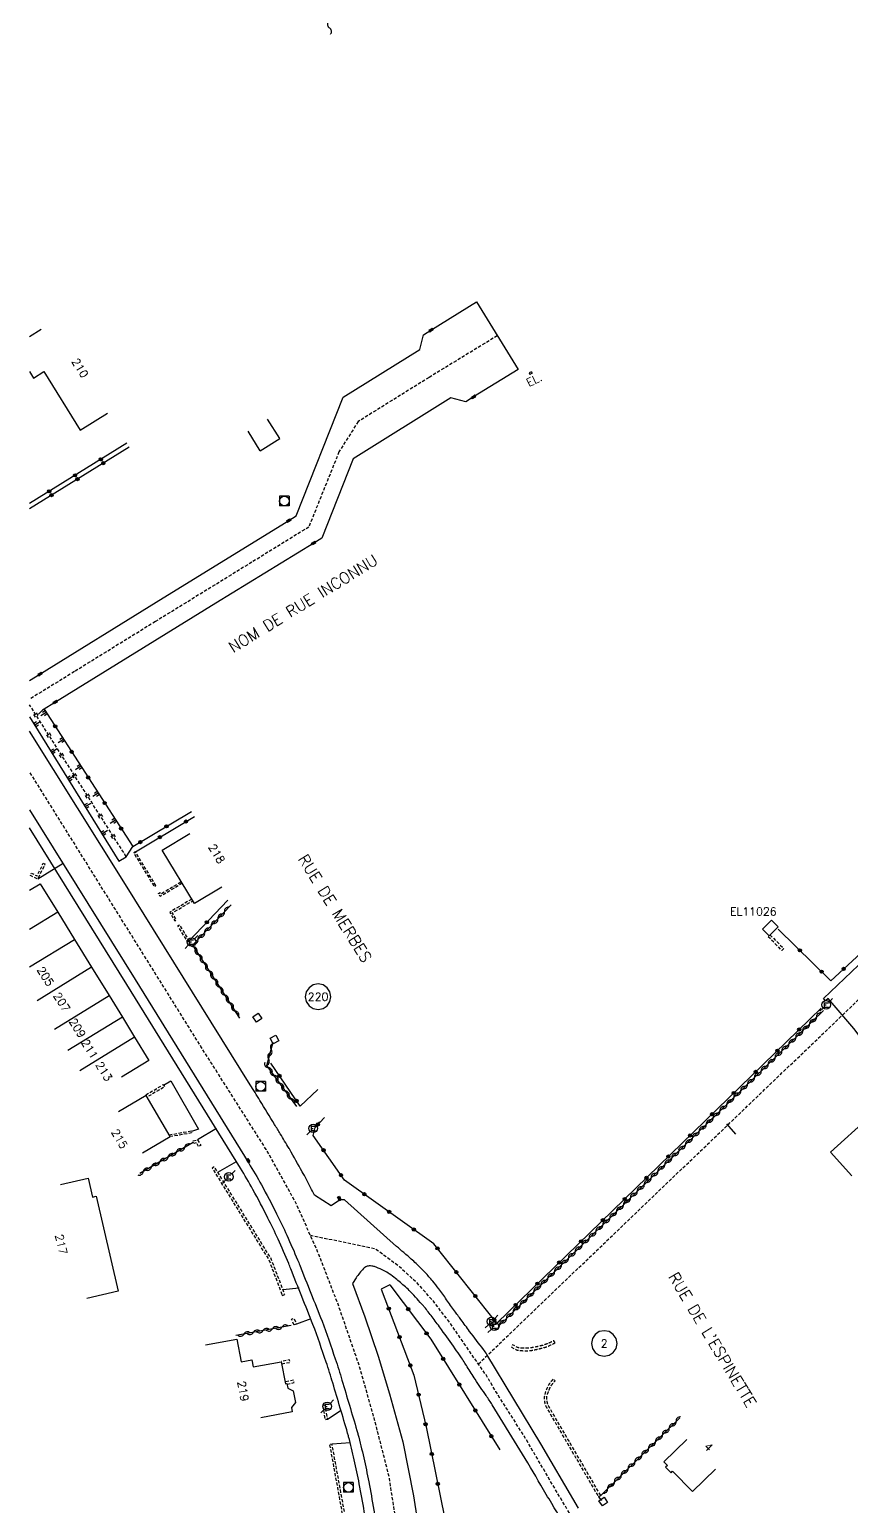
# Model space of a CAD drawing. Header units: millimetres. Extents: x 136000 to 137000, y 121000 to 122000.
# Drawn here: x 136000 to 136128.3, y 121248.9 to 121479.6 of the extents above; entities that cross this region are included whole.
import ezdxf
from ezdxf.enums import TextEntityAlignment as Align

# ---------------------------------------------------------------- set-up
doc = ezdxf.new("R2010")
doc.units = ezdxf.units.MM
doc.linetypes.add('DASHED', pattern=[0.75, 0.5, -0.25])
doc.layers.get('0').update_dxf_attribs({"linetype": 'CONTINUOUS'})
for name, color, linetype in [('W0001', 6, 'DASHED'), ('W0008', 7, 'CONTINUOUS'), ('W0100', 7, 'CONTINUOUS'), ('W0112', 1, 'DASHED'), ('W0211', 2, 'CONTINUOUS'), ('W0220', 5, 'DASHED'), ('W0310', 3, 'CONTINUOUS'), ('W0322', 7, 'CONTINUOUS'), ('W0400', 7, 'CONTINUOUS'), ('W0420', 7, 'CONTINUOUS'), ('W0471', 7, 'CONTINUOUS'), ('W0984', 7, 'CONTINUOUS'), ('W0989', 7, 'CONTINUOUS'), ('W0991', 7, 'CONTINUOUS'), ('W1102', 7, 'CONTINUOUS')]:
    doc.layers.add(name, color=color, linetype=linetype)
doc.styles.get("Standard").update_dxf_attribs({"font": 'romans.shx', "width": 0.85})

# ---------------------------------------------------------------- blocks, each defined once
blk = doc.blocks.new('t220o')
at = {"color": 0, "linetype": 'Continuous'}
for p, q in [((-0.25, 0.25), (0.25, 0.25)), ((-0.25, -0.25), (0.25, -0.25))]:
    blk.add_line(p, q, dxfattribs=at)
blk = doc.blocks.new('t310o')
at = {"color": 0, "linetype": 'Continuous'}
for centre, start, end in [((-0.5, 0.38), 216.8699, 323.1304), ((0.5, -0.37), 36.8699, 143.1303)]:
    blk.add_arc(centre, 0.625, start, end, dxfattribs=at)
blk = doc.blocks.new('t322o')
at = {"color": 0, "linetype": 'Continuous'}
for radius in [0.25, 0.15]:
    blk.add_circle((0, 0), radius, dxfattribs=at)
blk = doc.blocks.new('t112o')
at = {"color": 0, "linetype": 'Continuous'}
for p, q in [((-0.5, 0.5), (0.5, 0.5)), ((-0.5, -0.5), (-0.5, 0.5)), ((0.5, 0.5), (0.5, -0.5)), ((0.5, -0.5), (-0.5, -0.5))]:
    blk.add_line(p, q, dxfattribs=at)
blk = doc.blocks.new('T471')
for p, q in [((-0.333334, 0.333334), (-0.333334, -0.333334)), ((-0.333334, 0.333334), (0.333334, 0.333334)), ((-0.333334, 0), (0, 0)), ((0.500001, 0.500001), (1.000002, 1.000002)), ((-0.500001, -0.500001), (-1.000002, -1.000002)), ((-0.333334, -0.333334), (0.333334, -0.333334))]:
    blk.add_line(p, q)
blk.add_ellipse((0, 0), major_axis=(0.471405, 0.471405), ratio=1, start_param=5.4977871438, end_param=11.780972451)
blk = doc.blocks.new('t211o')
at = {"color": 0, "linetype": 'Continuous'}
for p, q in [((-0.29, 0.5), (-0.29, 0)), ((0, 1), (0, 0)), ((0.29, 0.5), (0.29, 0))]:
    blk.add_line(p, q, dxfattribs=at)
blk = doc.blocks.new('T420')
for p, q in [((0.75, 0.75), (-0.75, 0.75)), ((-0.75, 0.75), (-0.75, -0.75)), ((0.75, 0.75), (0.75, -0.75)), ((0.75, -0.75), (-0.75, -0.75))]:
    blk.add_line(p, q)
blk.add_ellipse((0, 0), major_axis=(-0.53, 0.53), ratio=1, start_param=3.926991, end_param=10.210176)
blk = doc.blocks.new('T400')
for p, q in [((-0.15, 0.3), (0.15, 0.3)), ((-0.15, -0.25), (-0.15, 0.3)), ((-0.15, 0.15), (0.15, 0.15)), ((-0.15, 0), (0.15, 0)), ((0.15, 0.3), (0.15, -0.25)), ((-0.15, -0.15), (0.15, -0.15)), ((-0.15, -0.25), (-0.15, -0.3)), ((-0.15, -0.3), (0.15, -0.3)), ((0.15, -0.3), (0.15, -0.25))]:
    blk.add_line(p, q)

msp = doc.modelspace()

# ---------------------------------------------------------------- linework, layer by layer
at = {"layer": 'W0001', "flags": 128}
for points in [[(136070.07, 121271.17), (136130.39, 121329.01), (136133.74, 121325.32), (136149.4, 121330.77), (136151.8, 121332.73), (136237.42, 121411.22), (136292.92, 121462.07)], [(136073.68, 121000), (136073.08, 121009.38), (136070.15, 121058.59), (136065.62, 121131.58), (136062.54, 121182.59), (136060.74, 121212.49), (136059.67, 121228.32), (136058.61, 121236.84), (136057.48, 121244.9), (136056.14, 121253.56), (136053.88, 121262.41), (136051.47, 121270.91), (136048.21, 121280.37), (136045.21, 121288.16), (136041.68, 121296.15), (136036.95, 121304.67), (136026.74, 121320.78), (136000, 121363.69)], [(136213.56, 121000), (136212.37, 121002.17), (136209.77, 121006.72), (136206, 121012.58), (136203.35, 121016.71), (136200.05, 121022.01), (136196.98, 121026.98), (136194, 121032.32), (136185.17, 121049.14), (136176.27, 121066.65), (136171.11, 121076.78), (136167.58, 121083.84), (136164.14, 121089.88), (136159.3, 121098.53), (136154.04, 121108.38), (136149.99, 121116.14), (136143.02, 121130.87), (136133.57, 121150.66), (136124.55, 121168.55), (136116.92, 121185.12), (136112.27, 121195.25), (136106.03, 121207.93), (136101.84, 121216.24), (136098.77, 121222.42), (136095.98, 121227.86), (136093.47, 121232.51), (136090.96, 121236.63), (136081.66, 121252.29), (136077.24, 121259.86), (136072.81, 121266.84), (136071.27, 121269.44), (136067.97, 121274.18), (136065.65, 121277.57), (136063.04, 121280.96), (136060.49, 121283.84), (136057.74, 121286.35), (136053.98, 121289.14), (136043.85, 121291.23)]]:
    msp.add_lwpolyline(points, dxfattribs=at)
at = {"layer": 'W0001'}
msp.add_lwpolyline([(136073.03, 121431.81), (136062.37, 121425.29), (136051.3, 121418.4), (136048.31, 121413.66), (136043.59, 121401.92), (136034.7, 121396.42), (136019.65, 121387.15), (136007, 121379.33), (136000.06, 121375.05)], dxfattribs=at)
at = {"layer": 'W0008', "flags": 128}
for points in [[(136294.92, 121459.86), (136271.37, 121438.01), (136247.16, 121415.94), (136232.34, 121402.38), (136222.9, 121393.71), (136195.27, 121368.42), (136147.56, 121324.74), (136135.92, 121314.05), (136128.7, 121323.57), (136124.66, 121328.25), (136124.27, 121327.88), (136123.94, 121328.25), (136131.59, 121335.56), (136149.22, 121334.37)], [(136005.23, 121349.35), (136001.27, 121346.91)], [(136020.93, 121314.71), (136022.08, 121315.38), (136026.4, 121307.84), (136025.3, 121307.5)], [(136029.18, 121307.97), (136026.23, 121306.19)], [(136029.37, 121301.13), (136032.3, 121302.77)], [(136039.54, 121282.79), (136042.08, 121283.04)], [(136043.89, 121278.22), (136041.66, 121277.38)], [(136046.54, 121262.56), (136048.64, 121263.92)], [(136050.07, 121258.83), (136047.23, 121258.62)]]:
    msp.add_lwpolyline(points, dxfattribs=at)
at = {"layer": 'W0008'}
msp.add_lwpolyline([(136000, 121377.97), (136001.62, 121378.95), (136019.77, 121390.17), (136040.46, 121402.92), (136041.6, 121403.65), (136048.95, 121422.23), (136060.92, 121429.67), (136061.51, 121431.97), (136062.67, 121432.69), (136069.76, 121437.09), (136076.3, 121426.54), (136069.33, 121422.25), (136068.09, 121421.48), (136065.76, 121422.11), (136050.52, 121412.6), (136045.64, 121400.2), (136044.36, 121399.42), (136029.1, 121390.04), (136004.04, 121374.57), (136002.02, 121373.3), (136001.42, 121372.67)], dxfattribs=at)
at = {"layer": 'W0008', "flags": 128}
for points in [[(136085.71, 121248.61), (136081.43, 121255.9), (136079.82, 121258.66), (136071.4, 121272.66, 0.032225), (136070.88, 121273.42, -0.008338), (136068.71, 121276.25, -0.00028), (136067.35, 121278.09, -0.000379), (136066.35, 121279.45, -0.008758), (136065.11, 121281.2, 0.008896), (136063.89, 121282.92, 0.01684), (136062.95, 121284.1, 0.013999), (136061.75, 121285.45, 0.008834), (136060.57, 121286.65, 0.013403), (136059.77, 121287.4, 0.00579), (136058.42, 121288.56, -0.00699), (136057.31, 121289.53), (136049.16, 121296.8), (136048.51, 121296.78), (136048.06, 121296.54), (136047.09, 121295.85), (136044.48, 121297.52, 0.004691), (136043.24, 121299.97, 0.009224), (136042.57, 121301.2, 0.00021), (136040.61, 121304.66, 0.00418), (136040.51, 121304.84, 0.001458), (136039.14, 121307.13, 0.002252), (136038.25, 121308.6, 0.000887), (136035.97, 121312.33, 0.001342), (136034.45, 121314.79), (136014.98, 121346.06), (136000, 121370.02)], [(136000, 121357.75), (136016.49, 121331.25), (136016.49, 121331.25), (136034.21, 121302.54, -0.012552), (136036.2, 121299.14, -0.009707), (136038.56, 121294.63, -0.008974), (136040.17, 121291.27, -0.007936), (136041.85, 121287.42, -0.005274), (136042.19, 121286.59, 0.00209), (136045.66, 121277.86, -0.005345), (136047.73, 121271.95, -0.009633), (136048.78, 121268.63, -0.000552), (136051.1, 121260.78, -0.007116), (136051.27, 121260.17, -0.008732), (136052.17, 121256.52, -0.008454), (136052.96, 121252.73, -0.005993), (136053.74, 121248.34, -0.005738), (136054.45, 121243.75, -0.003682), (136055.11, 121238.95, -0.007125), (136055.39, 121236.46, -0.004346), (136055.83, 121231.61, -0.004331), (136056.18, 121226.73), (136056.76, 121217.73), (136057.63, 121204.61)], [(136056.12, 121204.51), (136055.26, 121217.63), (136054.68, 121226.64, 0.004331), (136054.33, 121231.48, 0.004346), (136053.89, 121236.31, 0.007125), (136053.61, 121238.75, 0.003682), (136052.96, 121243.54, 0.005738), (136052.26, 121248.1, 0.005993), (136051.48, 121252.44, 0.008454), (136050.7, 121256.19, 0.008732), (136049.82, 121259.79, 0.007116), (136049.66, 121260.36, 0.000552), (136047.34, 121268.2, 0.009633), (136046.31, 121271.46, 0.005324), (136044.25, 121277.32, -0.002084), (136040.79, 121286.04, 0.005267), (136040.47, 121286.84, 0.007936), (136038.8, 121290.65, 0.008974), (136037.22, 121293.96, 0.009707), (136034.88, 121298.41, 0.012552), (136032.93, 121301.75), (136015.21, 121330.45), (136000, 121354.9)], [(136087.75, 121238.94, -0.000045), (136081.53, 121249.35, -0.001794), (136079.83, 121252.22, 0.002569), (136076.57, 121257.77), (136072.23, 121264.78, 0.014408), (136071.29, 121266.21, -0.008019), (136069.56, 121268.77, -0.007722), (136068.33, 121270.71, 0.009455), (136067.32, 121272.29, 0.007675), (136066.46, 121273.55, 0.003199), (136064.33, 121276.52, 0.004348), (136062.99, 121278.32, 0.00501), (136061.8, 121279.87, 0.016588), (136061.5, 121280.22, 0.002582), (136059.48, 121282.44, 0.027743), (136058.69, 121283.21, 0.009729), (136057.12, 121284.51, 0.02672), (136056.16, 121285.24, 0.034742), (136055.37, 121285.7, 0.015999), (136054.1, 121286.28, 0.043692), (136053.61, 121286.43, 0.09144), (136052.85, 121286.46, 0.132401), (136052.37, 121286.25, 0.037697), (136052.16, 121286.06, 0.011028), (136051.53, 121285.35, 0.028224), (136050.98, 121284.62), (136050.43, 121283.71), (136052.37, 121278.54), (136054.45, 121272.38), (136056.22, 121266.49), (136058.29, 121259.01), (136059.93, 121250.56), (136061.19, 121242.49)]]:
    msp.add_lwpolyline(points, format="xyb", dxfattribs=at)
at = {"layer": 'W0100'}
for p, q in [((136078.38, 121426.18), (136078.49, 121425.96)), ((136078.49, 121425.96), (136078.1, 121425.77)), ((136036.01, 121413.84), (136034.11, 121416.88))]:
    msp.add_line(p, q, dxfattribs=at)
at = {"layer": 'W0100', "flags": 128}
for points in [[(136001.82, 121432.76), (136000, 121431.63)], [(136000, 121426.21), (136000.63, 121425.2), (136000.63, 121425.2), (136002.24, 121426.2), (136007.9, 121417.06), (136012.15, 121419.7)], [(136030.03, 121345.67), (136025.74, 121343.1), (136020.72, 121351.45), (136025.01, 121354.02)], [(136000, 121345.17), (136001.65, 121346.2), (136004.41, 121341.75), (136007, 121337.49), (136009.69, 121333.15), (136012.42, 121328.73), (136014.49, 121325.35), (136016.4, 121322.2), (136018.63, 121318.57), (136014.37, 121315.95)], [(136017.63, 121304.16), (136021.95, 121306.68), (136018.21, 121313.08), (136013.89, 121310.56)], [(136128.39, 121300.54), (136125.04, 121304.25), (136131.04, 121309.67), (136134.39, 121305.96)], [(136004.85, 121299.19), (136009.14, 121300.18), (136009.81, 121297.24), (136010.4, 121297.38), (136013.82, 121282.52), (136008.95, 121281.4)], [(136027.47, 121274.14), (136032.38, 121275.06), (136033.05, 121271.52), (136034.68, 121271.81), (136034.89, 121270.7), (136034.89, 121270.7), (136039.29, 121271.52), (136039.98, 121268.05), (136040.19, 121268.09), (136040.33, 121267.39), (136041.17, 121266.94), (136041.53, 121265.15), (136040.9, 121264.37), (136041.02, 121263.67), (136036.11, 121262.74)], [(136102.6, 121259.36), (136099.04, 121255.86), (136099.58, 121255.31), (136099.3, 121255.03), (136100.15, 121254.16), (136100.4, 121254.4), (136103.51, 121251.22), (136107.08, 121254.73)]]:
    msp.add_lwpolyline(points, dxfattribs=at)
at = {"layer": 'W0100'}
for points in [[(136078.38, 121426.18), (136077.99, 121425.99), (136078.1, 121425.77)], [(136036.01, 121413.84), (136039.05, 121415.75), (136037.15, 121418.8)]]:
    msp.add_lwpolyline(points, dxfattribs=at)
at = {"layer": 'W0100', "flags": 128}
msp.add_lwpolyline([(136115.47, 121338.07), (136116.88, 121339.48), (136115.84, 121340.52), (136114.43, 121339.11)], close=True, dxfattribs=at)
at = {"layer": 'W0112', "flags": 128}
for points in [[(136019.72, 121345.89), (136016.53, 121351.18), (136016.27, 121351.02), (136019.47, 121345.73)], [(136002.14, 121349.41), (136002.41, 121349.28), (136001.27, 121346.91), (136001, 121347.04), (136000.13, 121347.48), (136000.31, 121347.84), (136001.18, 121347.4)], [(136024.93, 121337.27), (136024.68, 121337.12), (136023.15, 121339.61), (136023.4, 121339.76)], [(136026.4, 121305.13), (136026.04, 121305.73), (136025.63, 121305.63), (136025.53, 121306.02), (136026.23, 121306.19), (136026.74, 121305.33)], [(136039.46, 121281.88), (136039.83, 121282.03), (136037.72, 121287.6), (136028.85, 121301.97), (136028.51, 121301.76), (136037.36, 121287.42)], [(136041.29, 121277.23), (136040.92, 121278.16), (136041.29, 121278.31), (136041.66, 121277.38)], [(136045.75, 121264.63), (136046.14, 121262.49), (136046.54, 121262.56), (136046.14, 121264.7)], [(136046.84, 121258.55), (136048.98, 121246.84), (136049.37, 121246.91), (136047.23, 121258.62)]]:
    msp.add_lwpolyline(points, close=True, dxfattribs=at)
for points in [[(136023.84, 121346.26), (136020.4, 121344.2), (136020.11, 121344.67), (136020.37, 121344.83), (136020.5, 121344.61), (136023.69, 121346.52)], [(136025.32, 121343.79), (136021.89, 121341.73), (136022.66, 121340.4), (136022.92, 121340.55), (136022.29, 121341.62), (136025.48, 121343.54)], [(136115.6, 121338.2), (136117.76, 121336.05), (136117.47, 121335.77), (136115.32, 121337.92)], [(136018.14, 121313.2), (136020.88, 121314.8), (136021.08, 121314.46), (136018.34, 121312.86)], [(136021.79, 121306.95), (136025.21, 121307.58), (136025.21, 121307.58), (136025.28, 121307.25), (136021.95, 121306.68)], [(136039.36, 121271.17), (136040.66, 121271.43), (136040.59, 121271.82), (136039.29, 121271.56)], [(136040.21, 121268.02), (136041.3, 121268.24), (136041.22, 121268.63), (136039.92, 121268.37)]]:
    msp.add_lwpolyline(points, dxfattribs=at)
for points in [[(136082.04, 121274.45), (136081.86, 121274.8, -0.024239), (136080.7, 121274.27, -0.036873), (136079.93, 121274.02, -0.005573), (136078.82, 121273.77, -0.013201), (136078.36, 121273.69, -0.037661), (136077.68, 121273.63, -0.023137), (136076.5, 121273.67, -0.076661), (136076.19, 121273.75), (136075.42, 121274.16), (136075.23, 121273.8), (136076.01, 121273.39, 0.080321), (136076.47, 121273.27, 0.023137), (136077.68, 121273.23, 0.037661), (136078.42, 121273.29, 0.013201), (136078.9, 121273.38, 0.005573), (136080.02, 121273.64, 0.036873), (136080.85, 121273.9, 0.024239)], [(136089.17, 121250.62), (136084.23, 121259.09), (136081.1, 121264.46, -0.073718), (136080.85, 121265.07, -0.062125), (136080.76, 121265.89, -0.071055), (136080.82, 121266.27, -0.028886), (136081.21, 121267.35, -0.055236), (136081.51, 121267.88, -0.041262), (136082.08, 121268.54), (136081.8, 121268.82, 0.041262), (136081.19, 121268.12, 0.055236), (136080.85, 121267.51, 0.028886), (136080.43, 121266.38, 0.071055), (136080.36, 121265.9, 0.062125), (136080.47, 121264.98, 0.073561), (136080.76, 121264.26), (136083.88, 121258.89), (136088.82, 121250.42)]]:
    msp.add_lwpolyline(points, format="xyb", close=True, dxfattribs=at)
at = {"layer": 'W0211', "flags": 128}
msp.add_lwpolyline([(136000, 121372.29), (136013.95, 121349.7), (136015.1, 121350.42), (136016.12, 121351.99)], dxfattribs=at)
at = {"layer": 'W0220', "flags": 128}
msp.add_lwpolyline([(136015.1, 121350.42), (136000, 121374.14)], dxfattribs=at)
at = {"layer": 'W0310', "flags": 128}
for points in [[(136031.47, 121342.9), (136025.43, 121336.57), (136032.79, 121325.21)], [(136123.93, 121326.37), (136073.3, 121277.18)], [(136041.71, 121311.37), (136037.03, 121317.81), (136038.05, 121321.42)], [(136025.52, 121305.76), (136017.22, 121300.9)], [(136040.86, 121277.18), (136032.19, 121275.6)], [(136089.17, 121250.62), (136101.53, 121262.75)], [(136088.82, 121250.42), (136089.28, 121249.81)]]:
    msp.add_lwpolyline(points, dxfattribs=at)
at = {"layer": 'W0322', "flags": 128}
for points in [[(136015.18, 121415), (136000, 121405.6)], [(136015.54, 121414.41), (136000, 121404.78)], [(136002.28, 121373.47), (136016.12, 121351.99), (136025.26, 121357.48)], [(136016.27, 121351.02), (136025.73, 121356.71)], [(136030.96, 121343.61), (136024.93, 121337.27)], [(136116.88, 121339.11), (136125.11, 121331.03), (136131.12, 121336.61), (136147.54, 121335.54)], [(136123.58, 121326.73), (136072.95, 121277.53), (136063.12, 121289.95), (136049.17, 121299.88), (136044.28, 121306.86), (136044.58, 121308.12), (136046.03, 121309.67)], [(136044.99, 121314.05), (136042.23, 121311.46), (136037.67, 121318.14)], [(136110.27, 121307.09), (136108.87, 121308.66)], [(136056.24, 121283.52), (136054.92, 121282.87), (136060.02, 121269.42), (136061.93, 121261.34), (136065.56, 121243.38), (136066.98, 121231.16)], [(136056.25, 121283.52), (136062.66, 121275.06), (136073.41, 121257.76)]]:
    msp.add_lwpolyline(points, dxfattribs=at)
at = {"layer": 'W1102', "flags": 128}
for points in [[(136004.41, 121341.75), (136000, 121339.04)], [(136000, 121333.2), (136007, 121337.49)], [(136009.69, 121333.15), (136001.19, 121327.89)], [(136003.9, 121323.49), (136012.42, 121328.73)], [(136014.49, 121325.35), (136005.95, 121320.14)], [(136016.4, 121322.2), (136007.87, 121316.98)]]:
    msp.add_lwpolyline(points, dxfattribs=at)
for points in [[(136047.05, 121328.54), (136046.9, 121329.3), (136046.47, 121329.95), (136045.82, 121330.39), (136045.05, 121330.54), (136044.29, 121330.39), (136043.64, 121329.95), (136043.21, 121329.3), (136043.05, 121328.54), (136043.21, 121327.77), (136043.64, 121327.12), (136044.29, 121326.69), (136045.05, 121326.54), (136045.82, 121326.69), (136046.47, 121327.12), (136046.9, 121327.77)], [(136091.72, 121274.36), (136091.56, 121275.13), (136091.13, 121275.78), (136090.48, 121276.21), (136089.72, 121276.36), (136088.95, 121276.21), (136088.3, 121275.78), (136087.87, 121275.13), (136087.72, 121274.36), (136087.87, 121273.6), (136088.3, 121272.95), (136088.95, 121272.51), (136089.72, 121272.36), (136090.48, 121272.51), (136091.13, 121272.95), (136091.56, 121273.6)]]:
    msp.add_lwpolyline(points, close=True, dxfattribs=at)

# ---------------------------------------------------------------- block references
at = {"layer": 'W0112'}
for p, rotation in [((136035.56, 121325.27), 303.9599912178743), ((136038.23, 121321.84), 298.0000171329389), ((136089.56, 121249.67), 34.30126628852369)]:
    msp.add_blockref('t112o', p, dxfattribs=dict(at, rotation=rotation))
at = {"layer": 'W0211'}
for p, rotation in [((136002.58, 121373.01), 122.7784155742009), ((136000.81, 121370.97), 301.7064850493247), ((136005.29, 121368.8), 122.778415574215), ((136003.44, 121366.72), 301.7064850493291), ((136007.99, 121364.6), 122.778415574215), ((136006.07, 121362.47), 301.7064850493433), ((136010.7, 121360.39), 122.778415574215), ((136008.7, 121358.21), 301.7064850493433), ((136011.32, 121353.96), 301.7064850493247), ((136013.41, 121356.19), 122.7784155742195)]:
    msp.add_blockref('t211o', p, dxfattribs=dict(at, rotation=rotation))
at = {"layer": 'W0220', "rotation": 122.486207408577}
for p in [(136001, 121372.57), (136003.02, 121369.4), (136005.03, 121366.24), (136007.05, 121363.08), (136009.06, 121359.91), (136011.07, 121356.75), (136013.09, 121353.59)]:
    msp.add_blockref('t220o', p, dxfattribs=at)
at = {"layer": 'W0310'}
for p, rotation in [((136046.82, 121479.89), 278.1696299946274), ((136029.4, 121340.73), 226.3952936171777), ((136030.43, 121341.81), 226.3952936171777), ((136027.33, 121338.55), 226.3952936171777), ((136028.36, 121339.64), 226.3952936171777), ((136025.57, 121336.35), 302.9486622889827), ((136026.29, 121337.47), 226.3952936171777), ((136026.39, 121335.09), 302.9486622889827), ((136027.2, 121333.84), 302.9486622889827), ((136028.02, 121332.58), 302.9486622889827), ((136028.83, 121331.32), 302.9486622889827), ((136029.65, 121330.06), 302.9486622889827), ((136030.47, 121328.8), 302.9486622889827), ((136031.28, 121327.54), 302.9486622889827), ((136032.1, 121326.28), 302.9486622889827), ((136121.77, 121324.28), 224.1778372844782), ((136122.85, 121325.32), 224.1778372844782), ((136119.62, 121322.19), 224.1778372844782), ((136120.7, 121323.23), 224.1778372844782), ((136037.73, 121320.26), 74.22584192117155), ((136117.47, 121320.1), 224.1778372844782), ((136118.55, 121321.14), 224.1778372844782), ((136037.3, 121317.44), 126.0224564697671), ((136037.32, 121318.81), 74.22584192117155), ((136114.24, 121316.96), 224.1778372844782), ((136115.32, 121318.01), 224.1778372844782), ((136116.4, 121319.05), 224.1778372844782), ((136038.19, 121316.23), 126.0224564697671), ((136039.07, 121315.01), 126.0224564697671), ((136112.09, 121314.87), 224.1778372844782), ((136113.17, 121315.92), 224.1778372844782), ((136039.95, 121313.8), 126.0224564697671), ((136040.83, 121312.59), 126.0224564697671), ((136109.94, 121312.78), 224.1778372844782), ((136111.02, 121313.83), 224.1778372844782), ((136107.79, 121310.69), 224.1778372844782), ((136108.87, 121311.73), 224.1778372844782), ((136104.56, 121307.55), 224.1778372844782), ((136105.64, 121308.6), 224.1778372844782), ((136106.71, 121309.64), 224.1778372844782), ((136102.41, 121305.46), 224.1778372844782), ((136103.49, 121306.51), 224.1778372844782), ((136021.63, 121303.48), 210.2952512384264), ((136022.93, 121304.24), 210.2952512384264), ((136024.22, 121305), 210.2952512384264), ((136100.26, 121303.37), 224.1778372844782), ((136101.34, 121304.42), 224.1778372844782), ((136017.75, 121301.21), 210.2952512384264), ((136019.04, 121301.97), 210.2952512384264), ((136020.34, 121302.73), 210.2952512384264), ((136098.11, 121301.28), 224.1778372844782), ((136099.18, 121302.33), 224.1778372844782), ((136095.96, 121299.19), 224.1778372844782), ((136097.03, 121300.24), 224.1778372844782), ((136092.73, 121296.05), 224.1778372844782), ((136093.8, 121297.1), 224.1778372844782), ((136094.88, 121298.15), 224.1778372844782), ((136090.58, 121293.96), 224.1778372844782), ((136091.65, 121295.01), 224.1778372844782), ((136088.43, 121291.87), 224.1778372844782), ((136089.5, 121292.92), 224.1778372844782), ((136086.27, 121289.78), 224.1778372844782), ((136087.35, 121290.83), 224.1778372844782), ((136084.12, 121287.69), 224.1778372844782), ((136085.2, 121288.74), 224.1778372844782), ((136080.9, 121284.56), 224.1778372844782), ((136081.97, 121285.6), 224.1778372844782), ((136083.05, 121286.65), 224.1778372844782), ((136078.74, 121282.47), 224.1778372844782), ((136079.82, 121283.51), 224.1778372844782), ((136076.59, 121280.37), 224.1778372844782), ((136077.67, 121281.42), 224.1778372844782), ((136074.44, 121278.28), 224.1778372844782), ((136075.52, 121279.33), 224.1778372844782), ((136033.48, 121275.84), 190.3577556868127), ((136034.96, 121276.11), 190.3577556868127), ((136036.43, 121276.38), 190.3577556868127), ((136037.91, 121276.65), 190.3577556868127), ((136039.39, 121276.92), 190.3577556868127), ((136073.37, 121277.24), 224.1778372844782), ((136100.94, 121262.18), 44.44866167034036), ((136098.8, 121260.07), 44.44866167034036), ((136099.87, 121261.12), 44.44866167034036), ((136095.59, 121256.92), 44.44866167034036), ((136096.66, 121257.97), 44.44866167034036), ((136097.73, 121259.02), 44.44866167034036), ((136093.45, 121254.82), 44.44866167034036), ((136094.52, 121255.87), 44.44866167034036), ((136091.31, 121252.72), 44.44866167034036), ((136092.38, 121253.77), 44.44866167034036), ((136090.24, 121251.67), 44.44866167034036)]:
    msp.add_blockref('t310o', p, dxfattribs=dict(at, rotation=rotation))
at = {"layer": 'W0322'}
for p, rotation in [((136011.14, 121412.5), 211.7814506470402), ((136011.51, 121411.91), 211.781450647054), ((136007.1, 121410), 211.7814506470402), ((136003.07, 121407.5), 211.7814506470402), ((136007.47, 121409.41), 211.781450647054), ((136003.43, 121406.91), 211.781450647054), ((136004.01, 121370.79), 302.7784155742312), ((136006.58, 121366.8), 302.7784155742312), ((136009.15, 121362.8), 302.7784155742312), ((136011.72, 121358.81), 302.7784155742312), ((136014.29, 121354.82), 302.7784155742312), ((136021.37, 121355.15), 31.00366537461133), ((136024.42, 121355.91), 31.00366537448089), ((136017.3, 121352.7), 31.00366537461133), ((136020.34, 121353.47), 31.00366537448089), ((136027.69, 121340.17), 226.3952936173158), ((136120.27, 121335.79), 315.5417749696908), ((136123.66, 121332.46), 315.5417749696908), ((136127.1, 121332.88), 42.89018826478564), ((136120.17, 121323.42), 224.1778372844782), ((136116.76, 121320.11), 224.1778372844782), ((136039.01, 121316.18), 124.3383896256013), ((136113.36, 121316.8), 224.1778372844782), ((136109.95, 121313.49), 224.1778372844782), ((136041.69, 121312.26), 124.3383896256013), ((136045.01, 121308.59), 47.02384615274096), ((136106.54, 121310.18), 224.1778372844782), ((136103.14, 121306.87), 224.1778372844782), ((136045.9, 121304.55), 125.0111149907413), ((136099.73, 121303.56), 224.1778372844782), ((136048.63, 121300.66), 125.0111149907413), ((136096.32, 121300.25), 224.1778372844782), ((136052.27, 121297.68), 144.5273404898837), ((136092.92, 121296.94), 224.1778372844782), ((136056.14, 121294.92), 144.5273404898837), ((136060, 121292.16), 144.5273404898837), ((136089.51, 121293.63), 224.1778372844782), ((136086.11, 121290.32), 224.1778372844782), ((136063.69, 121289.22), 128.3877597926128), ((136066.64, 121285.5), 128.3877597926128), ((136082.7, 121287.01), 224.1778372844782), ((136079.29, 121283.7), 224.1778372844782), ((136069.59, 121281.77), 128.3877597926128), ((136075.89, 121280.38), 224.1778372844782), ((136056.08, 121279.81), 290.7740372347224), ((136059.12, 121279.73), 307.1587491578263), ((136061.98, 121275.94), 307.1587491578263), ((136072.54, 121278.05), 128.3877597926128), ((136057.77, 121275.37), 290.7740372347224), ((136064.58, 121271.97), 301.8686368828148), ((136059.45, 121270.93), 290.7740372347224), ((136067.09, 121267.94), 301.8686368828148), ((136060.74, 121266.37), 283.261037796477), ((136069.59, 121263.9), 301.8686368828148), ((136061.83, 121261.74), 283.261037796477), ((136072.1, 121259.87), 301.8686368828148), ((136062.79, 121257.09), 281.4271933047025), ((136063.73, 121252.43), 281.4271933047025)]:
    msp.add_blockref('t322o', p, dxfattribs=dict(at, rotation=rotation))
at = {"layer": 'W0400'}
for p, rotation in [((136062.67, 121432.69), 301.7077788951349), ((136069.33, 121422.25), 121.6218874020237), ((136040.46, 121402.92), 301.6445401869206), ((136044.36, 121399.42), 121.4282375992169), ((136001.62, 121378.95), 301.0459812908371), ((136004.04, 121374.57), 121.6821549473548), ((136034.13, 121302.95), 31.6873561460357), ((136048.37, 121297.04), 26.37290176870566)]:
    msp.add_blockref('T400', p, dxfattribs=dict(at, rotation=rotation))
at = {"layer": 'W0420'}
for p in [(136039.79, 121405.98), (136036.08, 121314.52), (136049.79, 121251.87)]:
    msp.add_blockref('T420', p, dxfattribs=at)
at = {"layer": 'W0471'}
for p in [(136025.27, 121337.09), (136124.38, 121327.26), (136044.29, 121307.97), (136031.11, 121300.4), (136072.13, 121277.79), (136072.56, 121277.07), (136046.47, 121264.54)]:
    msp.add_blockref('T471', p, dxfattribs=at)

# ---------------------------------------------------------------- texts
at = {"layer": 'W0984'}
msp.add_text('EL.', height=1.25, rotation=25.6274, dxfattribs=at).set_placement((136078.79, 121424.91), align=Align.MIDDLE)
msp.add_text('EL11026', height=1.25, dxfattribs=at).set_placement((136113, 121341.85), align=Align.MIDDLE)
at = {"layer": 'W0989'}
for s, rotation, p in [('NOM DE RUE INCONNU', 31.7152, (136042.71, 121389.97)), ('RUE DE MERBES', 301.9079, (136047.69, 121342.35)), ("RUE DE L'ESPINETTE", 301.0119, (136106.62, 121274.95))]:
    msp.add_text(s, height=1.75, rotation=rotation, dxfattribs=at).set_placement(p, align=Align.MIDDLE)
at = {"layer": 'W0991'}
for s, rotation, p in [('210', 301.7815, (136007.88, 121426.78)), ('218', 301.0037, (136029.23, 121350.88)), ('205', 301.814, (136002.49, 121331.72)), ('207', 301.814, (136005.04, 121327.69)), ('209', 301.814, (136007.48, 121323.66)), ('211', 301.814, (136009.39, 121320.37)), ('213', 301.814, (136011.62, 121316.87)), ('215', 300.2953, (136014.04, 121306.35)), ('217', 282.9872, (136004.95, 121289.84)), ('219', 280.1056, (136033.34, 121266.91)), ('4', 314.4487, (136106.01, 121258.19))]:
    msp.add_text(s, height=1.25, rotation=rotation, dxfattribs=at).set_placement(p, align=Align.MIDDLE)
for s, p in [('220', (136045.05, 121328.54)), ('2', (136089.72, 121274.36))]:
    msp.add_text(s, height=1.25, dxfattribs=at).set_placement(p, align=Align.MIDDLE)

doc.saveas('drawing.dxf')
